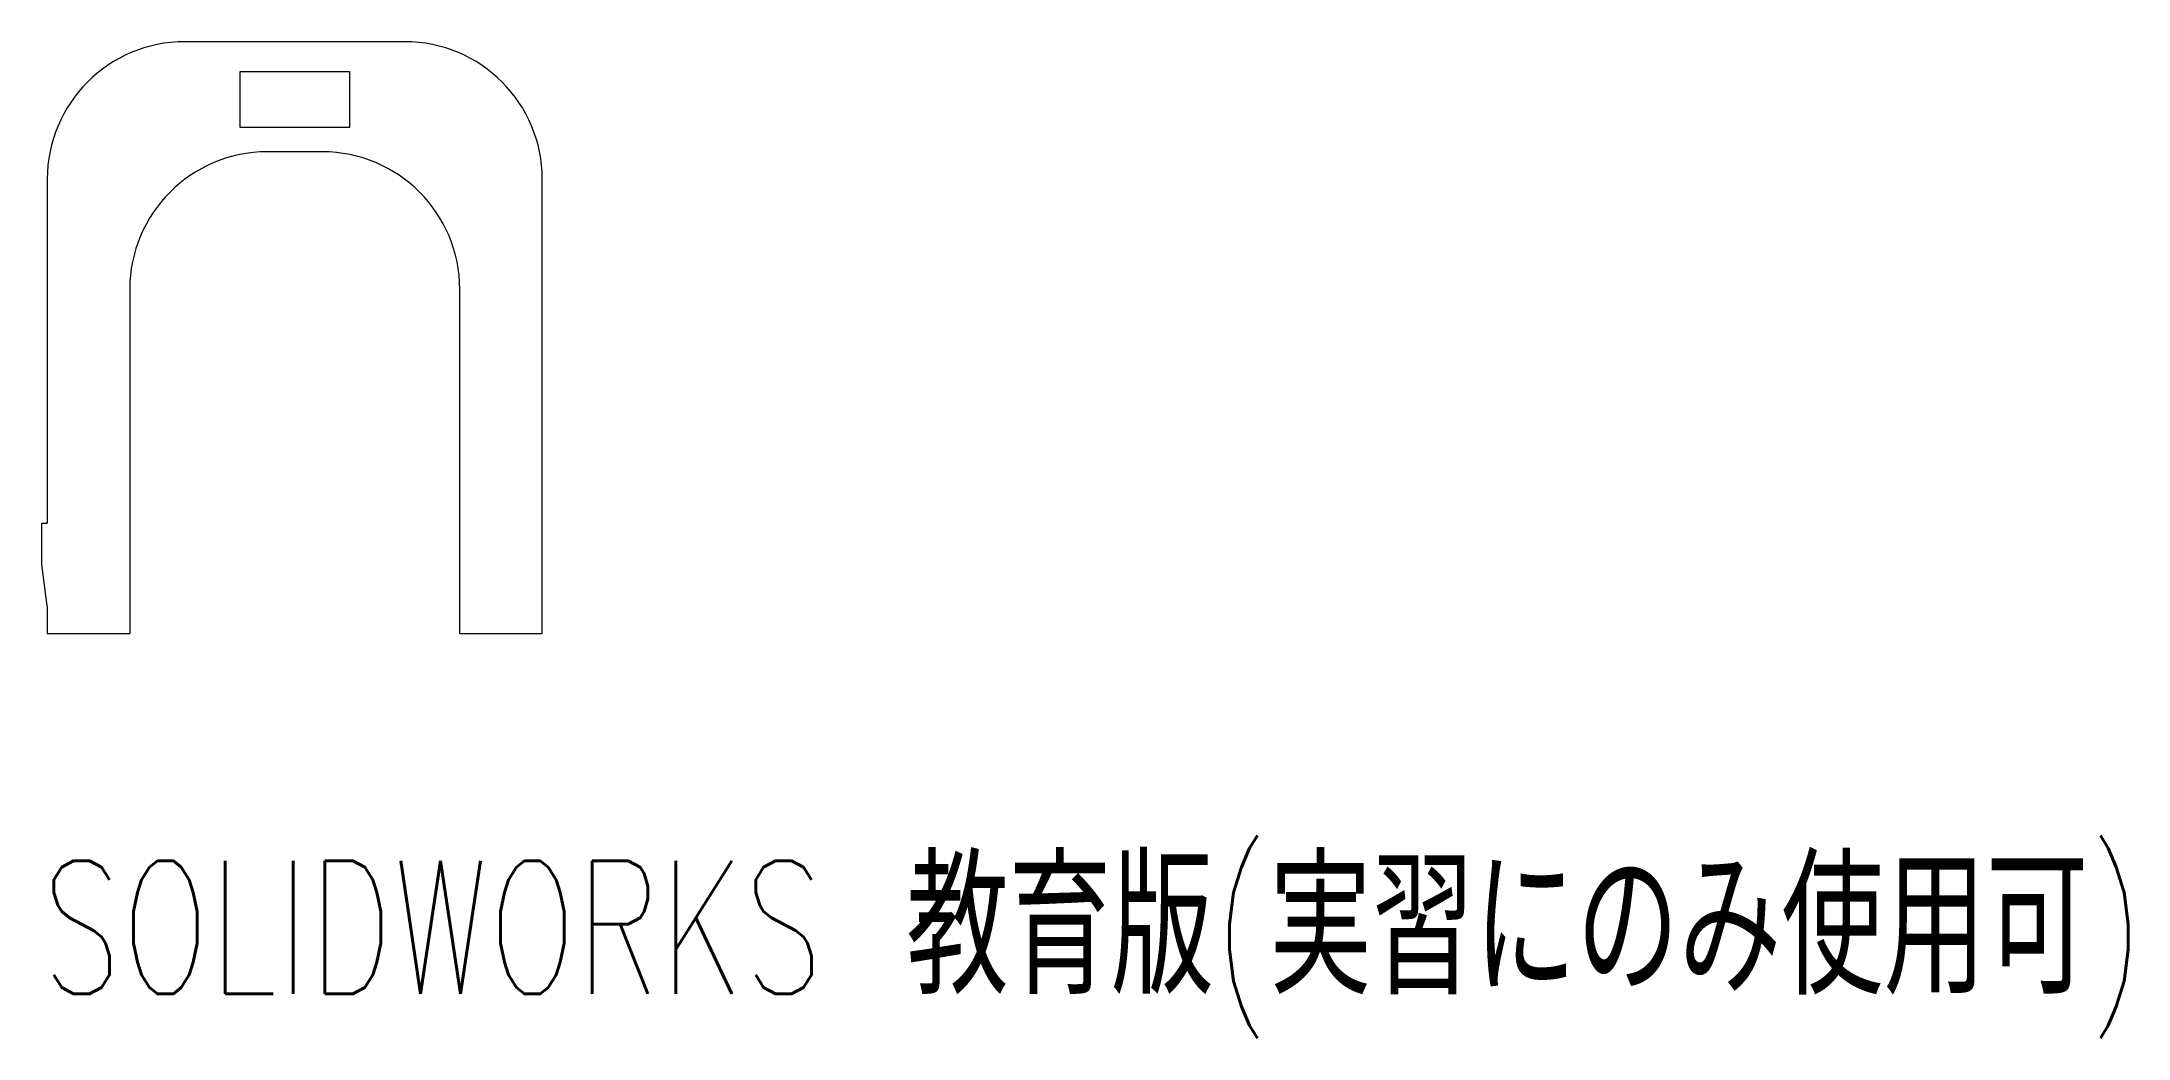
# Model space of a CAD drawing. Header units: millimetres. Extents: x -0.2 to 75.7, y -14.7 to 21.5.
import ezdxf

# ---------------------------------------------------------------- set-up
doc = ezdxf.new("R2010")
doc.units = ezdxf.units.MM
doc.styles.add('SLDTEXTSTYLE0', font='TXT', dxfattribs={"width": 0.7, "bigfont": 'bigfont'})

msp = doc.modelspace()

# ---------------------------------------------------------------- linework, layer by layer
at = {"color": 7, "linetype": 'Continuous', "lineweight": 15}
for p, q in [((13, 21.5), (5, 21.5)), ((7, 20.401), (7, 18.401)), ((11, 20.401), (7, 20.401)), ((11, 18.401), (11, 20.401)), ((7, 18.401), (11, 18.401)), ((10, 17.5), (8, 17.5)), ((0, 16.5), (0, 4)), ((18, 0), (18, 16.5)), ((3, 12.5), (3, 0)), ((15, 0), (15, 12.5)), ((-0.2, 2.5), (-0.2, 4)), ((-0.2, 4), (0, 4)), ((0, 1), (-0.2, 2.5)), ((0, 1), (0, 0)), ((0, 0), (3, 0)), ((15, 0), (18, 0))]:
    msp.add_line(p, q, dxfattribs=at)
for centre, start, end in [((5, 16.5), 90, 180), ((13, 16.5), 0, 90), ((8, 12.5), 90, 180), ((10, 12.5), 0, 90)]:
    msp.add_arc(centre, 5, start, end, dxfattribs=at)

# ---------------------------------------------------------------- texts
at = {"color": 7, "linetype": 'Continuous', "insert": (-0.2, -8.27), "char_height": 4.83362, "attachment_point": 1, "style": 'SLDTEXTSTYLE0'}
msp.add_mtext('SOLIDWORKS 教育版(実習にのみ使用可)', dxfattribs=at)

doc.saveas('drawing.dxf')
